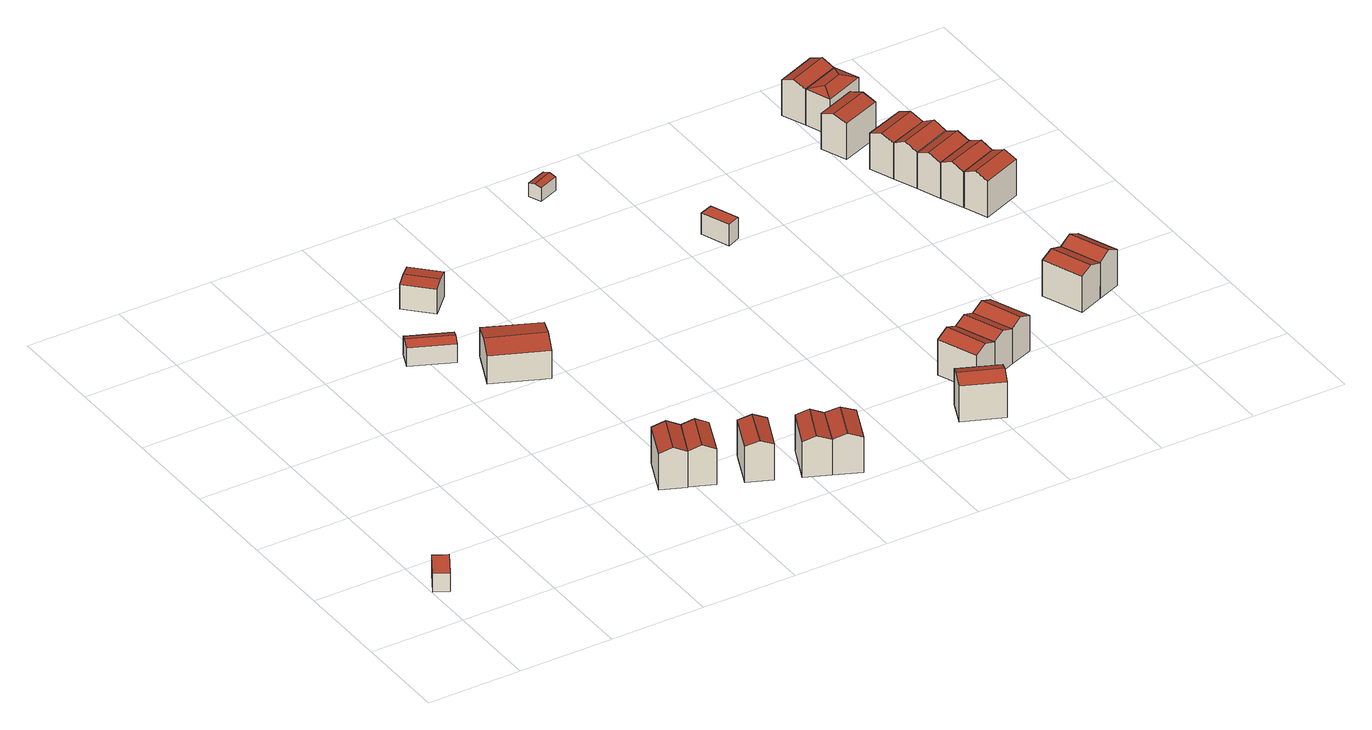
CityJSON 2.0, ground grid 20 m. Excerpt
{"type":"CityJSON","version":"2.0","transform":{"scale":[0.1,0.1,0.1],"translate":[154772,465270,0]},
"CityObjects":{
"building1":{"type":"Building","attributes":{"b3_dak_type":"slanted","b3_extrusie":"standard","b3_h_dak_50p":4.23,"b3_h_dak_70p":4.35,"b3_h_dak_max":4.61,"b3_h_dak_min":3.89,"b3_h_maaiveld":0.302,"b3_h_nok":4.36,"b3_is_glas_dak":false,"b3_kas_warenhuis":false,"b3_kwaliteitsindicator":true,"b3_mutatie_ahn3_ahn4":false,"b3_mutatie_ahn4_ahn5":false,"b3_n_nok":1,"b3_n_vlakken":2,"b3_opp_buitenmuur":74.26,"b3_opp_dak_plat":0,"b3_opp_dak_schuin":19.96,"b3_opp_grond":19.88,"b3_opp_scheidingsmuur":0,"b3_rmse_lod12":0.266,"b3_rmse_lod13":0.266,"b3_rmse_lod22":0.248,"b3_t_run":14,"b3_val3dity_lod12":"[]","b3_val3dity_lod13":"[]","b3_val3dity_lod22":"[]","b3_volume_lod12":80.54,"b3_volume_lod13":80.54,"b3_volume_lod22":78.76,"geconstateerd":true,"oorspronkelijkbouwjaar":2015,"status":"Pand in gebruik"},"children":["building1-1"]},
"building1-1":{"type":"BuildingPart","parents":["building1"],"geometry":[{"type":"Solid","lod":"2.2","boundaries":[[[[0,1,2,3]],[[4,5,6,7]],[[7,6,1,0]],[[6,5,2,1]],[[5,4,3,2]],[[4,7,0,3]]]],"semantics":{"surfaces":[{"type":"GroundSurface"},{"type":"RoofSurface"},{"type":"WallSurface"}],"values":[[0,1,2,2,2,2]]}}]},
"building2":{"type":"Building","attributes":{"b3_dak_type":"slanted","b3_extrusie":"standard","b3_h_dak_50p":5.38,"b3_h_dak_70p":5.75,"b3_h_dak_max":6.27,"b3_h_dak_min":4.42,"b3_h_maaiveld":1.6,"b3_h_nok":6.26,"b3_is_glas_dak":false,"b3_kas_warenhuis":false,"b3_kwaliteitsindicator":true,"b3_mutatie_ahn3_ahn4":false,"b3_mutatie_ahn4_ahn5":false,"b3_n_nok":1,"b3_n_vlakken":2,"b3_opp_buitenmuur":86.04,"b3_opp_dak_plat":0,"b3_opp_dak_schuin":50.92,"b3_opp_grond":38.12,"b3_opp_scheidingsmuur":0,"b3_rmse_lod12":0.626,"b3_rmse_lod13":0.626,"b3_rmse_lod22":0.0155,"b3_t_run":28,"b3_val3dity_lod12":"[]","b3_val3dity_lod13":"[]","b3_val3dity_lod22":"[]","b3_volume_lod12":156.9,"b3_volume_lod13":156.9,"b3_volume_lod22":144.81,"geconstateerd":false,"oorspronkelijkbouwjaar":1986,"status":"Pand in gebruik"},"children":["building2-1"]},
"building2-1":{"type":"BuildingPart","parents":["building2"],"geometry":[{"type":"Solid","lod":"2.2","boundaries":[[[[8,9,10,11]],[[12,13,14,9,8]],[[15,14,13,16]],[[14,15,10,9]],[[15,16,17,11,10]],[[12,17,16,13]],[[17,12,8,11]]]],"semantics":{"surfaces":[{"type":"GroundSurface"},{"type":"WallSurface"},{"type":"RoofSurface"}],"values":[[0,1,2,1,1,2,1]]}}]},
"building3":{"type":"Building","attributes":{"b3_bag_bag_overlap":0,"b3_bouwlagen":3,"b3_dak_type":"slanted","b3_extrusie":"standard","b3_h_dak_50p":8.9,"b3_h_dak_70p":9.6,"b3_h_dak_max":10.57,"b3_h_dak_min":7.35,"b3_h_maaiveld":1.58,"b3_h_nok":10.61,"b3_is_glas_dak":false,"b3_kas_warenhuis":false,"b3_kwaliteitsindicator":true,"b3_mutatie_ahn3_ahn4":false,"b3_mutatie_ahn4_ahn5":false,"b3_n_nok":1,"b3_n_vlakken":2,"b3_opp_buitenmuur":130.21,"b3_opp_dak_plat":0,"b3_opp_dak_schuin":61.17,"b3_opp_grond":49.39,"b3_opp_scheidingsmuur":65.81,"b3_rmse_lod12":1.19,"b3_rmse_lod13":1.19,"b3_rmse_lod22":0.0206,"b3_t_run":28,"b3_val3dity_lod12":"[]","b3_val3dity_lod13":"[]","b3_val3dity_lod22":"[]","b3_volume_lod12":396.69,"b3_volume_lod13":396.69,"b3_volume_lod22":364.65,"geconstateerd":false,"oorspronkelijkbouwjaar":1986,"status":"Pand in gebruik"},"children":["building3-1"]},
"building3-1":{"type":"BuildingPart","parents":["building3"],"geometry":[{"type":"Solid","lod":"2.2","boundaries":[[[[18,19,20,21]],[[22,23,24,19,18]],[[25,24,23,26]],[[24,25,20,19]],[[25,26,27,21,20]],[[22,27,26,23]],[[27,22,18,21]]]],"semantics":{"surfaces":[{"type":"GroundSurface"},{"type":"WallSurface"},{"type":"RoofSurface"}],"values":[[0,1,2,1,1,2,1]]}}]},
"building4":{"type":"Building","attributes":{"b3_bag_bag_overlap":0,"b3_bouwlagen":3,"b3_dak_type":"slanted","b3_extrusie":"standard","b3_h_dak_50p":8.89,"b3_h_dak_70p":9.6,"b3_h_dak_max":10.57,"b3_h_dak_min":7.36,"b3_h_maaiveld":1.66,"b3_h_nok":10.6,"b3_is_glas_dak":false,"b3_kas_warenhuis":false,"b3_kwaliteitsindicator":true,"b3_mutatie_ahn3_ahn4":false,"b3_mutatie_ahn4_ahn5":false,"b3_n_nok":1,"b3_n_vlakken":2,"b3_opp_buitenmuur":61.25,"b3_opp_dak_plat":0,"b3_opp_dak_schuin":60.45,"b3_opp_grond":48.87,"b3_opp_scheidingsmuur":131.57,"b3_rmse_lod12":1.19,"b3_rmse_lod13":1.19,"b3_rmse_lod22":0.0207,"b3_t_run":28,"b3_val3dity_lod12":"[]","b3_val3dity_lod13":"[]","b3_val3dity_lod22":"[]","b3_volume_lod12":387.98,"b3_volume_lod13":387.98,"b3_volume_lod22":356.34,"geconstateerd":false,"oorspronkelijkbouwjaar":1986,"status":"Pand in gebruik"},"children":["building4-1"]},
"building4-1":{"type":"BuildingPart","parents":["building4"],"geometry":[{"type":"Solid","lod":"2.2","boundaries":[[[[28,29,30,31]],[[24,32,33,29,28]],[[34,33,32,35]],[[33,34,30,29]],[[34,35,25,31,30]],[[24,25,35,32]],[[25,24,28,31]]]],"semantics":{"surfaces":[{"type":"GroundSurface"},{"type":"WallSurface"},{"type":"RoofSurface"}],"values":[[0,1,2,1,1,2,1]]}}]},
"building5":{"type":"Building","attributes":{"b3_bouwlagen":2,"b3_dak_type":"slanted","b3_extrusie":"standard","b3_h_dak_50p":7.22,"b3_h_dak_70p":7.92,"b3_h_dak_max":9.15,"b3_h_dak_min":5.07,"b3_h_maaiveld":1.7,"b3_h_nok":9.2,"b3_is_glas_dak":false,"b3_kas_warenhuis":false,"b3_kwaliteitsindicator":true,"b3_mutatie_ahn3_ahn4":false,"b3_mutatie_ahn4_ahn5":false,"b3_n_nok":3,"b3_n_vlakken":4,"b3_opp_buitenmuur":184.13,"b3_opp_dak_plat":0,"b3_opp_dak_schuin":151.35,"b3_opp_grond":114.09,"b3_opp_scheidingsmuur":0,"b3_rmse_lod12":1.47,"b3_rmse_lod13":1.47,"b3_rmse_lod22":0.14,"b3_t_run":80,"b3_val3dity_lod12":"[]","b3_val3dity_lod13":"[]","b3_val3dity_lod22":"[]","b3_volume_lod12":714.82,"b3_volume_lod13":714.82,"b3_volume_lod22":620.06,"geconstateerd":false,"oorspronkelijkbouwjaar":1986,"status":"Pand in gebruik"},"children":["building5-1"]},
"building5-1":{"type":"BuildingPart","parents":["building5"],"geometry":[{"type":"Solid","lod":"2.2","boundaries":[[[[36,37,38,39]],[[40,41,42,43]],[[41,40,37,36]],[[40,43,44,38,37]],[[45,44,43,42]],[[44,45,39,38]],[[45,42,41,36,39]]]],"semantics":{"surfaces":[{"type":"GroundSurface"},{"type":"RoofSurface"},{"type":"WallSurface"}],"values":[[0,1,2,2,1,2,2]]}}]},
"building6":{"type":"Building","attributes":{"b3_bag_bag_overlap":0,"b3_bouwlagen":3,"b3_dak_type":"slanted","b3_extrusie":"standard","b3_h_dak_50p":9.48,"b3_h_dak_70p":9.61,"b3_h_dak_max":10.55,"b3_h_dak_min":7.37,"b3_h_maaiveld":1.65,"b3_h_nok":10.58,"b3_is_glas_dak":false,"b3_kas_warenhuis":false,"b3_kwaliteitsindicator":true,"b3_mutatie_ahn3_ahn4":false,"b3_mutatie_ahn4_ahn5":false,"b3_n_nok":3,"b3_n_vlakken":4,"b3_opp_buitenmuur":65.29,"b3_opp_dak_plat":0,"b3_opp_dak_schuin":61.19,"b3_opp_grond":50.31,"b3_opp_scheidingsmuur":132.43,"b3_rmse_lod12":1.04,"b3_rmse_lod13":1.04,"b3_rmse_lod22":0.29,"b3_t_run":28,"b3_val3dity_lod12":"[]","b3_val3dity_lod13":"[]","b3_val3dity_lod22":"[]","b3_volume_lod12":399.32,"b3_volume_lod13":399.32,"b3_volume_lod22":370.69,"geconstateerd":false,"oorspronkelijkbouwjaar":1986,"status":"Pand in gebruik"},"children":["building6-1"]},
"building6-1":{"type":"BuildingPart","parents":["building6"],"geometry":[{"type":"Solid","lod":"2.2","boundaries":[[[[46,47,48,49]],[[50,51,52,47,46]],[[53,52,51,54]],[[52,53,48,47]],[[53,54,55,49,48]],[[50,55,54,51]],[[55,50,46,49]]]],"semantics":{"surfaces":[{"type":"GroundSurface"},{"type":"WallSurface"},{"type":"RoofSurface"}],"values":[[0,1,2,1,1,2,1]]}}]},
"building7":{"type":"Building","attributes":{"b3_dak_type":"slanted","b3_extrusie":"standard","b3_h_dak_50p":6,"b3_h_dak_70p":6.05,"b3_h_dak_max":6.19,"b3_h_dak_min":4.75,"b3_h_maaiveld":0.466,"b3_is_glas_dak":false,"b3_kas_warenhuis":false,"b3_kwaliteitsindicator":true,"b3_mutatie_ahn3_ahn4":false,"b3_mutatie_ahn4_ahn5":false,"b3_n_nok":0,"b3_n_vlakken":3,"b3_opp_buitenmuur":125.22,"b3_opp_dak_plat":31.51,"b3_opp_dak_schuin":22.24,"b3_opp_grond":42.78,"b3_opp_scheidingsmuur":0,"b3_rmse_lod12":0.442,"b3_rmse_lod13":0.442,"b3_rmse_lod22":0.0552,"b3_t_run":25,"b3_val3dity_lod12":"[]","b3_val3dity_lod13":"[]","b3_val3dity_lod22":"[]","b3_volume_lod12":238.89,"b3_volume_lod13":238.89,"b3_volume_lod22":230.91,"geconstateerd":false,"oorspronkelijkbouwjaar":1988,"status":"Pand in gebruik"},"children":["building7-1"]},
"building7-1":{"type":"BuildingPart","parents":["building7"],"geometry":[{"type":"Solid","lod":"2.2","boundaries":[[[[56,57,58,59]],[[60,61,62,57,56]],[[63,62,61,64]],[[62,63,58,57]],[[63,64,65,59,58]],[[60,65,64,61]],[[65,60,56,59]]]],"semantics":{"surfaces":[{"type":"GroundSurface"},{"type":"WallSurface"},{"type":"RoofSurface"}],"values":[[0,1,2,1,1,2,1]]}}]},
"building8":{"type":"Building","attributes":{"b3_bag_bag_overlap":0,"b3_bouwlagen":3,"b3_dak_type":"slanted","b3_extrusie":"standard","b3_h_dak_50p":8.95,"b3_h_dak_70p":9.62,"b3_h_dak_max":10.57,"b3_h_dak_min":7.31,"b3_h_maaiveld":1.66,"b3_h_nok":10.63,"b3_is_glas_dak":false,"b3_kas_warenhuis":false,"b3_kwaliteitsindicator":true,"b3_mutatie_ahn3_ahn4":false,"b3_mutatie_ahn4_ahn5":false,"b3_n_nok":1,"b3_n_vlakken":2,"b3_opp_buitenmuur":60.58,"b3_opp_dak_plat":0,"b3_opp_dak_schuin":61.52,"b3_opp_grond":49.76,"b3_opp_scheidingsmuur":134.38,"b3_rmse_lod12":1.18,"b3_rmse_lod13":1.18,"b3_rmse_lod22":0.0451,"b3_t_run":20,"b3_val3dity_lod12":"[]","b3_val3dity_lod13":"[]","b3_val3dity_lod22":"[]","b3_volume_lod12":395.85,"b3_volume_lod13":395.85,"b3_volume_lod22":364.62,"geconstateerd":false,"oorspronkelijkbouwjaar":1986,"status":"Pand in gebruik"},"children":["building8-1"]},
"building8-1":{"type":"BuildingPart","parents":["building8"],"geometry":[{"type":"Solid","lod":"2.2","boundaries":[[[[66,67,68,69]],[[70,71,72,67,66]],[[73,72,71,74]],[[72,73,68,67]],[[73,74,75,69,68]],[[70,75,74,71]],[[75,70,66,69]]]],"semantics":{"surfaces":[{"type":"GroundSurface"},{"type":"WallSurface"},{"type":"RoofSurface"}],"values":[[0,1,2,1,1,2,1]]}}]},
"building9":{"type":"Building","attributes":{"b3_bag_bag_overlap":0,"b3_bouwlagen":3,"b3_dak_type":"slanted","b3_extrusie":"standard","b3_h_dak_50p":8.94,"b3_h_dak_70p":9.61,"b3_h_dak_max":10.56,"b3_h_dak_min":7.34,"b3_h_maaiveld":1.66,"b3_h_nok":10.61,"b3_is_glas_dak":false,"b3_kas_warenhuis":false,"b3_kwaliteitsindicator":true,"b3_mutatie_ahn3_ahn4":false,"b3_mutatie_ahn4_ahn5":false,"b3_n_nok":1,"b3_n_vlakken":2,"b3_opp_buitenmuur":67.53,"b3_opp_dak_plat":0,"b3_opp_dak_schuin":66.29,"b3_opp_grond":53.61,"b3_opp_scheidingsmuur":131.61,"b3_rmse_lod12":1.16,"b3_rmse_lod13":1.16,"b3_rmse_lod22":0.0138,"b3_t_run":24,"b3_val3dity_lod12":"[]","b3_val3dity_lod13":"[]","b3_val3dity_lod22":"[]","b3_volume_lod12":426.37,"b3_volume_lod13":426.37,"b3_volume_lod22":391.68,"geconstateerd":false,"oorspronkelijkbouwjaar":1986,"status":"Pand in gebruik"},"children":["building9-1"]},
"building9-1":{"type":"BuildingPart","parents":["building9"],"geometry":[{"type":"Solid","lod":"2.2","boundaries":[[[[66,69,76,77]],[[75,70,78,79]],[[70,75,69,66]],[[75,79,80,76,69]],[[81,80,79,78]],[[80,81,77,76]],[[81,78,70,66,77]]]],"semantics":{"surfaces":[{"type":"GroundSurface"},{"type":"RoofSurface"},{"type":"WallSurface"}],"values":[[0,1,2,2,1,2,2]]}}]},
"building10":{"type":"Building","attributes":{"b3_bag_bag_overlap":0,"b3_bouwlagen":3,"b3_dak_type":"slanted","b3_extrusie":"standard","b3_h_dak_50p":9.05,"b3_h_dak_70p":9.69,"b3_h_dak_max":10.59,"b3_h_dak_min":7.41,"b3_h_maaiveld":1.7,"b3_h_nok":10.64,"b3_is_glas_dak":false,"b3_kas_warenhuis":false,"b3_kwaliteitsindicator":true,"b3_mutatie_ahn3_ahn4":false,"b3_mutatie_ahn4_ahn5":false,"b3_n_nok":1,"b3_n_vlakken":2,"b3_opp_buitenmuur":132.04,"b3_opp_dak_plat":0,"b3_opp_dak_schuin":64.73,"b3_opp_grond":52.39,"b3_opp_scheidingsmuur":65.68,"b3_rmse_lod12":1.16,"b3_rmse_lod13":1.16,"b3_rmse_lod22":0.197,"b3_t_run":36,"b3_val3dity_lod12":"[]","b3_val3dity_lod13":"[]","b3_val3dity_lod22":"[]","b3_volume_lod12":417.01,"b3_volume_lod13":417.01,"b3_volume_lod22":382.9,"geconstateerd":false,"oorspronkelijkbouwjaar":1987,"status":"Pand in gebruik"},"children":["building10-1"]},
"building10-1":{"type":"BuildingPart","parents":["building10"],"geometry":[{"type":"Solid","lod":"2.2","boundaries":[[[[82,83,84,85]],[[86,87,88,89]],[[87,86,83,82]],[[86,89,90,84,83]],[[91,90,89,88]],[[90,91,85,84]],[[91,88,87,82,85]]]],"semantics":{"surfaces":[{"type":"GroundSurface"},{"type":"RoofSurface"},{"type":"WallSurface"}],"values":[[0,1,2,2,1,2,2]]}}]},
"building11":{"type":"Building","attributes":{"b3_dak_type":"slanted","b3_extrusie":"standard","b3_h_dak_50p":3.61,"b3_h_dak_70p":3.77,"b3_h_dak_max":4.05,"b3_h_dak_min":3,"b3_h_maaiveld":0.69,"b3_h_nok":4.02,"b3_is_glas_dak":false,"b3_kas_warenhuis":false,"b3_kwaliteitsindicator":true,"b3_mutatie_ahn3_ahn4":false,"b3_mutatie_ahn4_ahn5":false,"b3_n_nok":1,"b3_n_vlakken":2,"b3_opp_buitenmuur":38.95,"b3_opp_dak_plat":0,"b3_opp_dak_schuin":14.03,"b3_opp_grond":12.87,"b3_opp_scheidingsmuur":0,"b3_rmse_lod12":0.349,"b3_rmse_lod13":0.349,"b3_rmse_lod22":0.0543,"b3_t_run":7,"b3_val3dity_lod12":"[]","b3_val3dity_lod13":"[]","b3_val3dity_lod22":"[]","b3_volume_lod12":38.87,"b3_volume_lod13":38.87,"b3_volume_lod22":36.25,"geconstateerd":false,"oorspronkelijkbouwjaar":2018,"status":"Pand in gebruik"},"children":["building11-1"]},
"building11-1":{"type":"BuildingPart","parents":["building11"],"geometry":[{"type":"Solid","lod":"2.2","boundaries":[[[[92,93,94,95]],[[96,97,98,93,92]],[[99,98,97,100]],[[98,99,94,93]],[[99,100,101,95,94]],[[96,101,100,97]],[[101,96,92,95]]]],"semantics":{"surfaces":[{"type":"GroundSurface"},{"type":"WallSurface"},{"type":"RoofSurface"}],"values":[[0,1,2,1,1,2,1]]}}]},
"building12":{"type":"Building","attributes":{"b3_bag_bag_overlap":0,"b3_bouwlagen":3,"b3_dak_type":"slanted","b3_extrusie":"standard","b3_h_dak_50p":8.94,"b3_h_dak_70p":9.65,"b3_h_dak_max":10.57,"b3_h_dak_min":7.37,"b3_h_maaiveld":1.68,"b3_h_nok":10.62,"b3_is_glas_dak":false,"b3_kas_warenhuis":false,"b3_kwaliteitsindicator":true,"b3_mutatie_ahn3_ahn4":false,"b3_mutatie_ahn4_ahn5":false,"b3_n_nok":1,"b3_n_vlakken":2,"b3_opp_buitenmuur":128.31,"b3_opp_dak_plat":0,"b3_opp_dak_schuin":61.74,"b3_opp_grond":49.85,"b3_opp_scheidingsmuur":65.71,"b3_rmse_lod12":1.19,"b3_rmse_lod13":1.19,"b3_rmse_lod22":0.05,"b3_t_run":34,"b3_val3dity_lod12":"[]","b3_val3dity_lod13":"[]","b3_val3dity_lod22":"[]","b3_volume_lod12":396.24,"b3_volume_lod13":396.24,"b3_volume_lod22":363.62,"geconstateerd":false,"oorspronkelijkbouwjaar":1987,"status":"Pand in gebruik"},"children":["building12-1"]},
"building12-1":{"type":"BuildingPart","parents":["building12"],"geometry":[{"type":"Solid","lod":"2.2","boundaries":[[[[102,103,104,105]],[[106,107,108,103,102]],[[109,108,107,110]],[[108,109,104,103]],[[109,110,111,105,104]],[[106,111,110,107]],[[111,106,102,105]]]],"semantics":{"surfaces":[{"type":"GroundSurface"},{"type":"WallSurface"},{"type":"RoofSurface"}],"values":[[0,1,2,1,1,2,1]]}}]},
"building13":{"type":"Building","attributes":{"b3_bag_bag_overlap":0,"b3_dak_type":"slanted","b3_extrusie":"standard","b3_h_dak_50p":5.78,"b3_h_dak_70p":6.35,"b3_h_dak_max":7.2,"b3_h_dak_min":4.37,"b3_h_maaiveld":1.62,"b3_is_glas_dak":false,"b3_kas_warenhuis":false,"b3_kwaliteitsindicator":true,"b3_mutatie_ahn3_ahn4":false,"b3_mutatie_ahn4_ahn5":false,"b3_n_nok":0,"b3_n_vlakken":1,"b3_opp_buitenmuur":41.04,"b3_opp_dak_plat":0,"b3_opp_dak_schuin":26.24,"b3_opp_grond":18.53,"b3_opp_scheidingsmuur":35.75,"b3_rmse_lod12":1.01,"b3_rmse_lod13":1.01,"b3_rmse_lod22":0.0152,"b3_t_run":13,"b3_val3dity_lod12":"[]","b3_val3dity_lod13":"[]","b3_val3dity_lod22":"[]","b3_volume_lod12":86.83,"b3_volume_lod13":86.83,"b3_volume_lod22":76.51,"geconstateerd":false,"oorspronkelijkbouwjaar":1985,"status":"Pand in gebruik"},"children":["building13-1"]},
"building13-1":{"type":"BuildingPart","parents":["building13"],"geometry":[{"type":"Solid","lod":"2.2","boundaries":[[[[112,113,114,115]],[[116,117,118,119]],[[119,118,113,112]],[[118,117,114,113]],[[117,116,115,114]],[[116,119,112,115]]]],"semantics":{"surfaces":[{"type":"GroundSurface"},{"type":"RoofSurface"},{"type":"WallSurface"}],"values":[[0,1,2,2,2,2]]}}]},
"building14":{"type":"Building","attributes":{"b3_bag_bag_overlap":0,"b3_bouwlagen":3,"b3_dak_type":"slanted","b3_extrusie":"standard","b3_h_dak_50p":8.87,"b3_h_dak_70p":9.62,"b3_h_dak_max":10.57,"b3_h_dak_min":7.37,"b3_h_maaiveld":1.68,"b3_h_nok":10.61,"b3_is_glas_dak":false,"b3_kas_warenhuis":false,"b3_kwaliteitsindicator":true,"b3_mutatie_ahn3_ahn4":false,"b3_mutatie_ahn4_ahn5":false,"b3_n_nok":1,"b3_n_vlakken":2,"b3_opp_buitenmuur":61.87,"b3_opp_dak_plat":0,"b3_opp_dak_schuin":61.09,"b3_opp_grond":49.37,"b3_opp_scheidingsmuur":131.38,"b3_rmse_lod12":1.2,"b3_rmse_lod13":1.2,"b3_rmse_lod22":0.0176,"b3_t_run":23,"b3_val3dity_lod12":"[]","b3_val3dity_lod13":"[]","b3_val3dity_lod22":"[]","b3_volume_lod12":391.29,"b3_volume_lod13":391.29,"b3_volume_lod22":359.78,"geconstateerd":false,"oorspronkelijkbouwjaar":1987,"status":"Pand in gebruik"},"children":["building14-1"]},
"building14-1":{"type":"BuildingPart","parents":["building14"],"geometry":[{"type":"Solid","lod":"2.2","boundaries":[[[[103,120,121,104]],[[108,122,123,120,103]],[[124,123,122,125]],[[123,124,121,120]],[[124,125,109,104,121]],[[108,109,125,122]],[[109,108,103,104]]]],"semantics":{"surfaces":[{"type":"GroundSurface"},{"type":"WallSurface"},{"type":"RoofSurface"}],"values":[[0,1,2,1,1,2,1]]}}]},
"building15":{"type":"Building","attributes":{"b3_bag_bag_overlap":0,"b3_bouwlagen":3,"b3_dak_type":"slanted","b3_extrusie":"standard","b3_h_dak_50p":9.43,"b3_h_dak_70p":9.63,"b3_h_dak_max":10.55,"b3_h_dak_min":7.36,"b3_h_maaiveld":1.68,"b3_h_nok":10.62,"b3_is_glas_dak":false,"b3_kas_warenhuis":false,"b3_kwaliteitsindicator":true,"b3_mutatie_ahn3_ahn4":false,"b3_mutatie_ahn4_ahn5":false,"b3_n_nok":2,"b3_n_vlakken":5,"b3_opp_buitenmuur":70.14,"b3_opp_dak_plat":3.99,"b3_opp_dak_schuin":61.25,"b3_opp_grond":49.48,"b3_opp_scheidingsmuur":131.54,"b3_rmse_lod12":1.14,"b3_rmse_lod13":1.14,"b3_rmse_lod22":0.106,"b3_t_run":32,"b3_val3dity_lod12":"[]","b3_val3dity_lod13":"[]","b3_val3dity_lod22":"[]","b3_volume_lod12":392.63,"b3_volume_lod13":392.63,"b3_volume_lod22":364.87,"geconstateerd":false,"oorspronkelijkbouwjaar":1987,"status":"Pand in gebruik"},"children":["building15-1"]},
"building15-1":{"type":"BuildingPart","parents":["building15"],"geometry":[{"type":"Solid","lod":"2.2","boundaries":[[[[121,120,126,127]],[[123,124,128,129]],[[124,123,120,121]],[[123,129,130,126,120]],[[131,130,129,128]],[[130,131,127,126]],[[131,128,124,121,127]]]],"semantics":{"surfaces":[{"type":"GroundSurface"},{"type":"RoofSurface"},{"type":"WallSurface"}],"values":[[0,1,2,2,1,2,2]]}}]},
"building16":{"type":"Building","attributes":{"b3_bag_bag_overlap":0,"b3_bouwlagen":3,"b3_dak_type":"slanted","b3_extrusie":"standard","b3_h_dak_50p":8.92,"b3_h_dak_70p":9.61,"b3_h_dak_max":10.56,"b3_h_dak_min":7.35,"b3_h_maaiveld":1.55,"b3_h_nok":10.61,"b3_is_glas_dak":false,"b3_kas_warenhuis":false,"b3_kwaliteitsindicator":true,"b3_mutatie_ahn3_ahn4":false,"b3_mutatie_ahn4_ahn5":false,"b3_n_nok":1,"b3_n_vlakken":2,"b3_opp_buitenmuur":134.44,"b3_opp_dak_plat":0,"b3_opp_dak_schuin":63.7,"b3_opp_grond":51.85,"b3_opp_scheidingsmuur":66.27,"b3_rmse_lod12":1.14,"b3_rmse_lod13":1.14,"b3_rmse_lod22":0.158,"b3_t_run":46,"b3_val3dity_lod12":"[]","b3_val3dity_lod13":"[]","b3_val3dity_lod22":"[]","b3_volume_lod12":415.82,"b3_volume_lod13":415.82,"b3_volume_lod22":383.88,"geconstateerd":false,"oorspronkelijkbouwjaar":1986,"status":"Pand in gebruik"},"children":["building16-1"]},
"building16-1":{"type":"BuildingPart","parents":["building16"],"geometry":[{"type":"Solid","lod":"2.2","boundaries":[[[[132,133,134,135]],[[136,137,138,133,132]],[[139,138,137,140]],[[138,139,134,133]],[[139,140,141,135,134]],[[136,141,140,137]],[[141,136,132,135]]]],"semantics":{"surfaces":[{"type":"GroundSurface"},{"type":"WallSurface"},{"type":"RoofSurface"}],"values":[[0,1,2,1,1,2,1]]}}]},
"building17":{"type":"Building","attributes":{"b3_bag_bag_overlap":0,"b3_bouwlagen":3,"b3_dak_type":"slanted","b3_extrusie":"standard","b3_h_dak_50p":9.44,"b3_h_dak_70p":9.64,"b3_h_dak_max":10.56,"b3_h_dak_min":7.29,"b3_h_maaiveld":1.65,"b3_h_nok":10.6,"b3_is_glas_dak":false,"b3_kas_warenhuis":false,"b3_kwaliteitsindicator":true,"b3_mutatie_ahn3_ahn4":false,"b3_mutatie_ahn4_ahn5":false,"b3_n_nok":1,"b3_n_vlakken":3,"b3_opp_buitenmuur":71.83,"b3_opp_dak_plat":8.67,"b3_opp_dak_schuin":60.79,"b3_opp_grond":49.14,"b3_opp_scheidingsmuur":132.31,"b3_rmse_lod12":1.15,"b3_rmse_lod13":1.15,"b3_rmse_lod22":0.0615,"b3_t_run":30,"b3_val3dity_lod12":"[]","b3_val3dity_lod13":"[]","b3_val3dity_lod22":"[]","b3_volume_lod12":391.89,"b3_volume_lod13":391.89,"b3_volume_lod22":365.42,"geconstateerd":false,"oorspronkelijkbouwjaar":1986,"status":"Pand in gebruik"},"children":["building17-1"]},
"building17-1":{"type":"BuildingPart","parents":["building17"],"geometry":[{"type":"Solid","lod":"2.2","boundaries":[[[[133,142,143,134]],[[138,144,145,142,133]],[[146,145,144,147]],[[145,146,143,142]],[[146,147,139,134,143]],[[138,139,147,144]],[[139,138,133,134]]]],"semantics":{"surfaces":[{"type":"GroundSurface"},{"type":"WallSurface"},{"type":"RoofSurface"}],"values":[[0,1,2,1,1,2,1]]}}]},
"building18":{"type":"Building","attributes":{"b3_bag_bag_overlap":0,"b3_bouwlagen":3,"b3_dak_type":"slanted","b3_extrusie":"standard","b3_h_dak_50p":9.01,"b3_h_dak_70p":9.69,"b3_h_dak_max":10.6,"b3_h_dak_min":7.43,"b3_h_maaiveld":1.68,"b3_h_nok":10.66,"b3_is_glas_dak":false,"b3_kas_warenhuis":false,"b3_kwaliteitsindicator":true,"b3_mutatie_ahn3_ahn4":false,"b3_mutatie_ahn4_ahn5":false,"b3_n_nok":1,"b3_n_vlakken":2,"b3_opp_buitenmuur":131.89,"b3_opp_dak_plat":0,"b3_opp_dak_schuin":64.94,"b3_opp_grond":52.62,"b3_opp_scheidingsmuur":67.37,"b3_rmse_lod12":1.16,"b3_rmse_lod13":1.16,"b3_rmse_lod22":0.041,"b3_t_run":31,"b3_val3dity_lod12":"[]","b3_val3dity_lod13":"[]","b3_val3dity_lod22":"[]","b3_volume_lod12":421.24,"b3_volume_lod13":421.24,"b3_volume_lod22":386.84,"geconstateerd":false,"oorspronkelijkbouwjaar":1987,"status":"Pand in gebruik"},"children":["building18-1"]},
"building18-1":{"type":"BuildingPart","parents":["building18"],"geometry":[{"type":"Solid","lod":"2.2","boundaries":[[[[148,149,150,151]],[[152,153,154,149,148]],[[155,154,153,156]],[[154,155,150,149]],[[155,156,157,151,150]],[[152,157,156,153]],[[157,152,148,151]]]],"semantics":{"surfaces":[{"type":"GroundSurface"},{"type":"WallSurface"},{"type":"RoofSurface"}],"values":[[0,1,2,1,1,2,1]]}}]},
"building19":{"type":"Building","attributes":{"b3_bag_bag_overlap":0,"b3_bouwlagen":3,"b3_dak_type":"slanted","b3_extrusie":"standard","b3_h_dak_50p":9.1,"b3_h_dak_70p":9.73,"b3_h_dak_max":10.59,"b3_h_dak_min":7.43,"b3_h_maaiveld":1.67,"b3_h_nok":10.68,"b3_is_glas_dak":false,"b3_kas_warenhuis":false,"b3_kwaliteitsindicator":true,"b3_mutatie_ahn3_ahn4":false,"b3_mutatie_ahn4_ahn5":false,"b3_n_nok":1,"b3_n_vlakken":2,"b3_opp_buitenmuur":63.21,"b3_opp_dak_plat":0,"b3_opp_dak_schuin":60.53,"b3_opp_grond":48.95,"b3_opp_scheidingsmuur":132.09,"b3_rmse_lod12":1.15,"b3_rmse_lod13":1.15,"b3_rmse_lod22":0.0431,"b3_t_run":27,"b3_val3dity_lod12":"[]","b3_val3dity_lod13":"[]","b3_val3dity_lod22":"[]","b3_volume_lod12":392.93,"b3_volume_lod13":392.93,"b3_volume_lod22":361.13,"geconstateerd":false,"oorspronkelijkbouwjaar":1987,"status":"Pand in gebruik"},"children":["building19-1"]},
"building19-1":{"type":"BuildingPart","parents":["building19"],"geometry":[{"type":"Solid","lod":"2.2","boundaries":[[[[158,159,160,161]],[[162,163,164,165]],[[163,162,159,158]],[[162,165,166,160,159]],[[167,166,165,164]],[[166,167,161,160]],[[167,164,163,158,161]]]],"semantics":{"surfaces":[{"type":"GroundSurface"},{"type":"RoofSurface"},{"type":"WallSurface"}],"values":[[0,1,2,2,1,2,2]]}}]},
"building20":{"type":"Building","attributes":{"b3_bag_bag_overlap":0,"b3_bouwlagen":3,"b3_dak_type":"slanted","b3_extrusie":"standard","b3_h_dak_50p":8.95,"b3_h_dak_70p":9.6,"b3_h_dak_max":10.6,"b3_h_dak_min":7.4,"b3_h_maaiveld":1.67,"b3_h_nok":10.65,"b3_is_glas_dak":false,"b3_kas_warenhuis":false,"b3_kwaliteitsindicator":true,"b3_mutatie_ahn3_ahn4":false,"b3_mutatie_ahn4_ahn5":false,"b3_n_nok":1,"b3_n_vlakken":2,"b3_opp_buitenmuur":60.78,"b3_opp_dak_plat":0,"b3_opp_dak_schuin":59.31,"b3_opp_grond":47.96,"b3_opp_scheidingsmuur":132.28,"b3_rmse_lod12":1.19,"b3_rmse_lod13":1.19,"b3_rmse_lod22":0.0147,"b3_t_run":26,"b3_val3dity_lod12":"[]","b3_val3dity_lod13":"[]","b3_val3dity_lod22":"[]","b3_volume_lod12":382.87,"b3_volume_lod13":382.87,"b3_volume_lod22":352.19,"geconstateerd":false,"oorspronkelijkbouwjaar":1987,"status":"Pand in gebruik"},"children":["building20-1"]},
"building20-1":{"type":"BuildingPart","parents":["building20"],"geometry":[{"type":"Solid","lod":"2.2","boundaries":[[[[168,169,159,158]],[[170,171,172,173]],[[171,170,169,168]],[[170,173,162,159,169]],[[163,162,173,172]],[[162,163,158,159]],[[163,172,171,168,158]]]],"semantics":{"surfaces":[{"type":"GroundSurface"},{"type":"RoofSurface"},{"type":"WallSurface"}],"values":[[0,1,2,2,1,2,2]]}}]},
"building21":{"type":"Building","attributes":{"b3_bag_bag_overlap":0,"b3_bouwlagen":3,"b3_dak_type":"slanted","b3_extrusie":"standard","b3_h_dak_50p":8.97,"b3_h_dak_70p":9.66,"b3_h_dak_max":10.59,"b3_h_dak_min":7.45,"b3_h_maaiveld":1.67,"b3_h_nok":10.65,"b3_is_glas_dak":false,"b3_kas_warenhuis":false,"b3_kwaliteitsindicator":true,"b3_mutatie_ahn3_ahn4":false,"b3_mutatie_ahn4_ahn5":false,"b3_n_nok":1,"b3_n_vlakken":2,"b3_opp_buitenmuur":62.85,"b3_opp_dak_plat":0,"b3_opp_dak_schuin":61.15,"b3_opp_grond":49.49,"b3_opp_scheidingsmuur":132.19,"b3_rmse_lod12":1.14,"b3_rmse_lod13":1.14,"b3_rmse_lod22":0.026,"b3_t_run":38,"b3_val3dity_lod12":"[]","b3_val3dity_lod13":"[]","b3_val3dity_lod22":"[]","b3_volume_lod12":394.06,"b3_volume_lod13":394.06,"b3_volume_lod22":363.43,"geconstateerd":false,"oorspronkelijkbouwjaar":1987,"status":"Pand in gebruik"},"children":["building21-1"]},
"building21-1":{"type":"BuildingPart","parents":["building21"],"geometry":[{"type":"Solid","lod":"2.2","boundaries":[[[[168,174,175,169]],[[176,177,178,174,168]],[[179,178,177,180]],[[178,179,175,174]],[[179,180,181,169,175]],[[176,181,180,177]],[[181,176,168,169]]]],"semantics":{"surfaces":[{"type":"GroundSurface"},{"type":"WallSurface"},{"type":"RoofSurface"}],"values":[[0,1,2,1,1,2,1]]}}]},
"building22":{"type":"Building","attributes":{"b3_bag_bag_overlap":0,"b3_bouwlagen":3,"b3_dak_type":"slanted","b3_extrusie":"standard","b3_h_dak_50p":9.02,"b3_h_dak_70p":9.67,"b3_h_dak_max":10.61,"b3_h_dak_min":7.41,"b3_h_maaiveld":1.68,"b3_h_nok":10.65,"b3_is_glas_dak":false,"b3_kas_warenhuis":false,"b3_kwaliteitsindicator":true,"b3_mutatie_ahn3_ahn4":false,"b3_mutatie_ahn4_ahn5":false,"b3_n_nok":1,"b3_n_vlakken":2,"b3_opp_buitenmuur":60.01,"b3_opp_dak_plat":0,"b3_opp_dak_schuin":58.61,"b3_opp_grond":47.42,"b3_opp_scheidingsmuur":132.1,"b3_rmse_lod12":1.17,"b3_rmse_lod13":1.17,"b3_rmse_lod22":0.0233,"b3_t_run":27,"b3_val3dity_lod12":"[]","b3_val3dity_lod13":"[]","b3_val3dity_lod22":"[]","b3_volume_lod12":377.95,"b3_volume_lod13":377.95,"b3_volume_lod22":347.65,"geconstateerd":false,"oorspronkelijkbouwjaar":1987,"status":"Pand in gebruik"},"children":["building22-1"]},
"building22-1":{"type":"BuildingPart","parents":["building22"],"geometry":[{"type":"Solid","lod":"2.2","boundaries":[[[[175,174,182,183]],[[184,185,186,187]],[[185,184,174,175]],[[184,187,188,182,174]],[[189,188,187,186]],[[188,189,183,182]],[[189,186,185,175,183]]]],"semantics":{"surfaces":[{"type":"GroundSurface"},{"type":"RoofSurface"},{"type":"WallSurface"}],"values":[[0,1,2,2,1,2,2]]}}]},
"building23":{"type":"Building","attributes":{"b3_bag_bag_overlap":0,"b3_bouwlagen":3,"b3_dak_type":"slanted","b3_extrusie":"standard","b3_h_dak_50p":9.53,"b3_h_dak_70p":9.64,"b3_h_dak_max":10.59,"b3_h_dak_min":7.43,"b3_h_maaiveld":1.68,"b3_h_nok":10.66,"b3_is_glas_dak":false,"b3_kas_warenhuis":false,"b3_kwaliteitsindicator":true,"b3_mutatie_ahn3_ahn4":false,"b3_mutatie_ahn4_ahn5":false,"b3_n_nok":1,"b3_n_vlakken":3,"b3_opp_buitenmuur":74.33,"b3_opp_dak_plat":9.92,"b3_opp_dak_schuin":61.34,"b3_opp_grond":49.61,"b3_opp_scheidingsmuur":132.16,"b3_rmse_lod12":1.07,"b3_rmse_lod13":1.07,"b3_rmse_lod22":0.0461,"b3_t_run":42,"b3_val3dity_lod12":"[]","b3_val3dity_lod13":"[]","b3_val3dity_lod22":"[]","b3_volume_lod12":395.57,"b3_volume_lod13":395.57,"b3_volume_lod22":372.65,"geconstateerd":false,"oorspronkelijkbouwjaar":1987,"status":"Pand in gebruik"},"children":["building23-1"]},
"building23-1":{"type":"BuildingPart","parents":["building23"],"geometry":[{"type":"Solid","lod":"2.2","boundaries":[[[[190,191,183,182]],[[192,193,194,195]],[[193,192,191,190]],[[192,195,189,183,191]],[[188,189,195,194]],[[189,188,182,183]],[[188,194,193,190,182]]]],"semantics":{"surfaces":[{"type":"GroundSurface"},{"type":"RoofSurface"},{"type":"WallSurface"}],"values":[[0,1,2,2,1,2,2]]}}]},
"building24":{"type":"Building","attributes":{"b3_bag_bag_overlap":0,"b3_bouwlagen":3,"b3_dak_type":"slanted","b3_extrusie":"standard","b3_h_dak_50p":8.99,"b3_h_dak_70p":9.59,"b3_h_dak_max":10.6,"b3_h_dak_min":7.42,"b3_h_maaiveld":1.71,"b3_h_nok":10.64,"b3_is_glas_dak":false,"b3_kas_warenhuis":false,"b3_kwaliteitsindicator":true,"b3_mutatie_ahn3_ahn4":false,"b3_mutatie_ahn4_ahn5":false,"b3_n_nok":1,"b3_n_vlakken":2,"b3_opp_buitenmuur":62.3,"b3_opp_dak_plat":0,"b3_opp_dak_schuin":61.29,"b3_opp_grond":49.59,"b3_opp_scheidingsmuur":131.51,"b3_rmse_lod12":1.16,"b3_rmse_lod13":1.16,"b3_rmse_lod22":0.0336,"b3_t_run":37,"b3_val3dity_lod12":"[]","b3_val3dity_lod13":"[]","b3_val3dity_lod22":"[]","b3_volume_lod12":392.76,"b3_volume_lod13":392.76,"b3_volume_lod22":361.72,"geconstateerd":false,"oorspronkelijkbouwjaar":1987,"status":"Pand in gebruik"},"children":["building24-1"]},
"building24-1":{"type":"BuildingPart","parents":["building24"],"geometry":[{"type":"Solid","lod":"2.2","boundaries":[[[[196,197,198,199]],[[200,201,202,203]],[[201,200,197,196]],[[200,203,204,198,197]],[[205,204,203,202]],[[204,205,199,198]],[[205,202,201,196,199]]]],"semantics":{"surfaces":[{"type":"GroundSurface"},{"type":"RoofSurface"},{"type":"WallSurface"}],"values":[[0,1,2,2,1,2,2]]}}]},
"building25":{"type":"Building","attributes":{"b3_bag_bag_overlap":0,"b3_bouwlagen":3,"b3_dak_type":"slanted","b3_extrusie":"standard","b3_h_dak_50p":9.6,"b3_h_dak_70p":9.65,"b3_h_dak_max":10.59,"b3_h_dak_min":7.4,"b3_h_maaiveld":1.71,"b3_h_nok":10.66,"b3_is_glas_dak":false,"b3_kas_warenhuis":false,"b3_kwaliteitsindicator":true,"b3_mutatie_ahn3_ahn4":false,"b3_mutatie_ahn4_ahn5":false,"b3_n_nok":3,"b3_n_vlakken":5,"b3_opp_buitenmuur":148.86,"b3_opp_dak_plat":7.38,"b3_opp_dak_schuin":72.57,"b3_opp_grond":50.95,"b3_opp_scheidingsmuur":65.76,"b3_rmse_lod12":1.05,"b3_rmse_lod13":1.05,"b3_rmse_lod22":0.0816,"b3_t_run":55,"b3_val3dity_lod12":"[]","b3_val3dity_lod13":"[]","b3_val3dity_lod22":"[]","b3_volume_lod12":405.59,"b3_volume_lod13":405.59,"b3_volume_lod22":384.77,"geconstateerd":false,"oorspronkelijkbouwjaar":1987,"status":"Pand in gebruik"},"children":["building25-1"]},
"building25-1":{"type":"BuildingPart","parents":["building25"],"geometry":[{"type":"Solid","lod":"2.2","boundaries":[[[[196,206,207,197]],[[208,209,210]],[[209,208,206,196]],[[211,208,210,212]],[[208,211,207,206]],[[213,211,212]],[[211,213,197,207]],[[209,213,212,210]],[[213,209,196,197]]]],"semantics":{"surfaces":[{"type":"GroundSurface"},{"type":"RoofSurface"},{"type":"WallSurface"}],"values":[[0,1,2,1,2,1,2,1,2]]}}]}
},
"vertices":[
[3,109,3],[34,162,3],[62,146,3],[31,93,3],[31,93,44],[62,146,44],[34,162,44],[3,109,44],
[349,754,16],[365,791,16],[452,752,16],[436,716,16],[349,754,57],[357,773,64],[365,791,57],[452,752,57],[444,734,64],[436,716,57],
[563,242,16],[613,220,16],[577,137,16],[527,159,16],[563,242,96],[588,231,108],[613,220,96],[577,137,96],[552,148,108],[527,159,96],
[613,220,17],[662,199,17],[627,116,17],[577,137,17],[638,210,107],[662,199,96],[627,116,96],[602,127,107],
[482,711,17],[592,663,17],[555,576,17],[444,624,17],[592,663,80],[482,711,80],[463,667,89],[574,620,89],[555,576,80],[444,624,80],
[711,178,16],[762,155,16],[726,73,16],[675,95,16],[711,178,96],[736,167,106],[762,155,96],[726,73,96],[701,83,106],[675,95,96],
[540,928,5],[498,886,5],[448,937,5],[490,979,5],[540,928,60],[519,907,64],[498,886,60],[448,937,60],[469,958,64],[490,979,60],
[825,30,17],[774,52,17],[810,135,17],[860,113,17],[825,30,96],[799,41,107],[774,52,96],[810,135,96],[835,124,107],[860,113,96],
[915,89,17],[879,6,17],[852,18,106],[887,101,106],[915,89,96],[879,6,96],
[1201,19,17],[1118,55,17],[1141,108,17],[1224,73,17],[1118,55,97],[1201,19,97],[1212,46,108],[1129,82,108],[1141,108,97],[1224,73,97],
[858,1099,7],[847,1125,7],[890,1142,7],[901,1116,7],[858,1099,37],[852,1112,41],[847,1125,37],[890,1142,37],[896,1129,41],[901,1116,37],
[1167,208,17],[1219,229,17],[1252,145,17],[1200,125,17],[1167,208,96],[1193,219,108],[1219,229,96],[1252,145,96],[1226,135,108],[1200,125,96],
[1095,789,16],[1068,778,16],[1045,838,16],[1072,848,16],[1072,848,63],[1045,838,63],[1068,778,63],[1095,789,63],
[1269,249,17],[1303,165,17],[1244,239,107],[1269,249,96],[1303,165,96],[1277,155,107],
[1320,269,17],[1354,185,17],[1328,175,108],[1295,259,108],[1320,269,96],[1354,185,96],
[1471,329,16],[1524,349,16],[1557,265,16],[1505,244,16],[1471,329,96],[1497,339,107],[1524,349,96],[1557,265,96],[1531,254,107],[1505,244,96],
[1574,369,16],[1607,285,16],[1549,359,110],[1574,369,96],[1607,285,96],[1582,275,110],
[1466,992,17],[1487,937,17],[1404,905,17],[1382,959,17],[1466,992,97],[1477,965,107],[1487,937,97],[1404,905,97],[1393,932,107],[1382,959,97],
[1527,837,17],[1443,804,17],[1423,855,17],[1507,887,17],[1443,804,97],[1527,837,97],[1517,862,108],[1433,829,108],[1423,855,97],[1507,887,97],
[1547,788,17],[1463,754,17],[1463,754,97],[1547,788,97],[1537,812,111],[1453,779,111],
[1567,737,17],[1483,703,17],[1547,788,96],[1557,762,108],[1567,737,96],[1483,703,96],[1473,729,108],[1463,754,96],
[1586,688,17],[1503,654,17],[1567,737,97],[1483,703,97],[1493,679,109],[1577,712,109],[1586,688,97],[1503,654,97],
[1607,637,17],[1523,603,17],[1523,603,97],[1607,637,97],[1596,662,109],[1513,629,109],
[1483,1075,17],[1400,1042,17],[1380,1093,17],[1463,1126,17],[1400,1042,96],[1483,1075,96],[1473,1101,108],[1390,1067,108],[1380,1093,96],[1463,1126,96],
[1504,1023,17],[1420,989,17],[1504,1023,97],[1483,1075,97],[1473,1041,105],[1420,989,97],[1431,1024,105],[1400,1042,97]
]}
